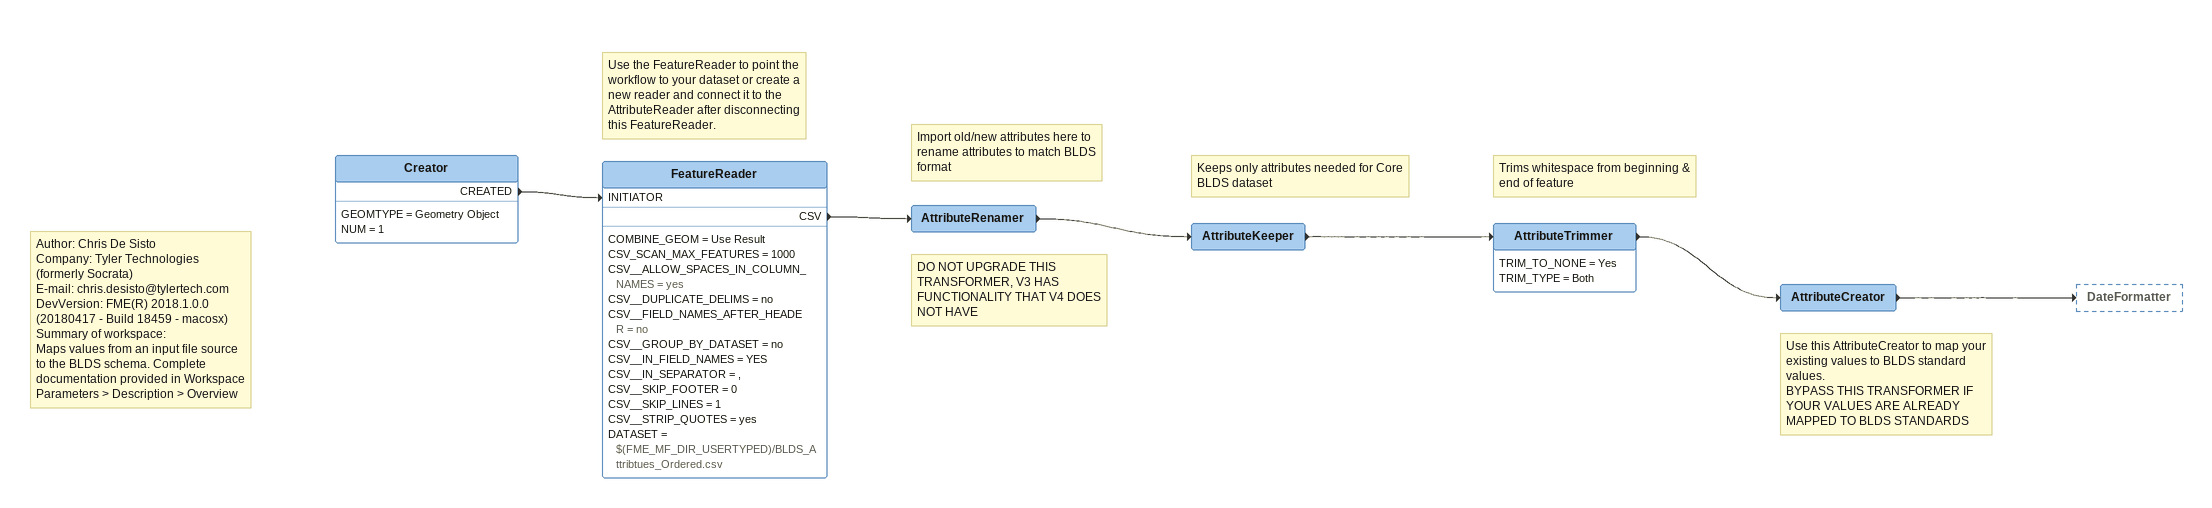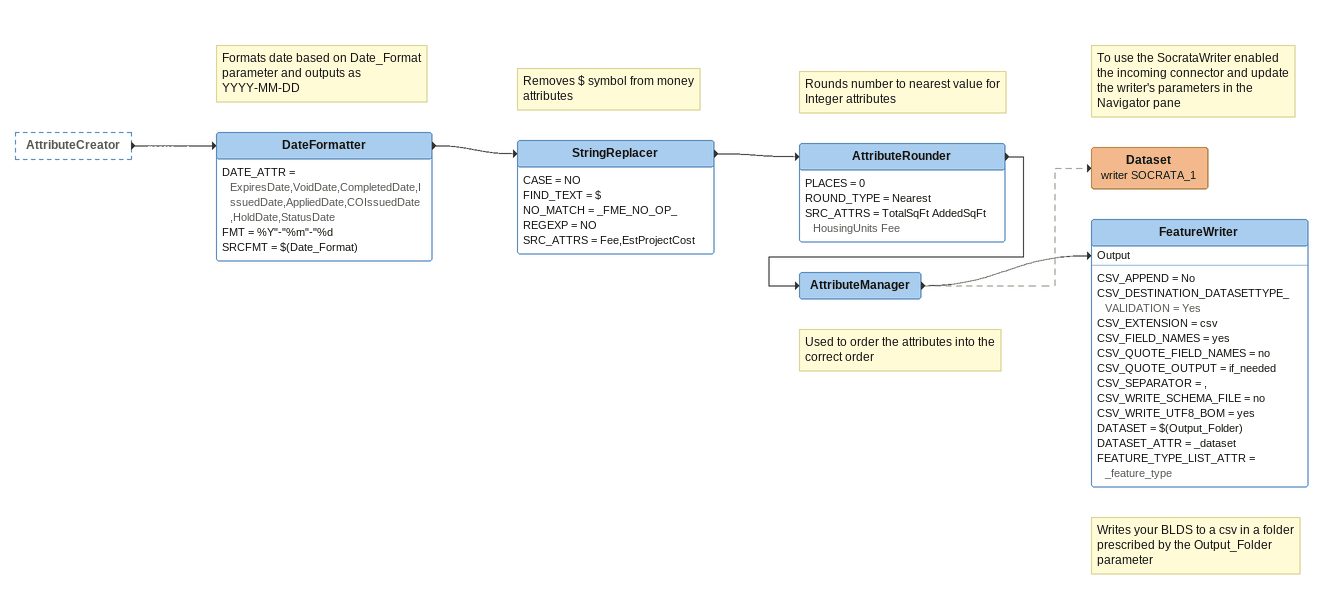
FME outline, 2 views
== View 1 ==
Note: Author: Chris De Sisto / Company: Tyler Technologies (formerly Socrata) / E-mail: chris.desisto@tylertech.com / DevVersion: FME(R) 2018.1.0.0 (20180417 - Build 18459 - macosx) / Summary of workspace: / Maps values from an input file source to the BLDS schema. Complete documentation provided in Workspace Parameters > Description > Overview
Creator
    GEOMTYPE = Geometry Object
    NUM = 1
    CREATED -> FeatureReader [INITIATOR]
Note: Use the FeatureReader to point the workflow to your dataset or create a new reader and connect it to the AttributeReader after disconnecting this FeatureReader.
FeatureReader
    COMBINE_GEOM = Use Result
    CSV_SCAN_MAX_FEATURES = 1000
    CSV__ALLOW_SPACES_IN_COLUMN_NAMES = yes
    CSV__DUPLICATE_DELIMS = no
    CSV__FIELD_NAMES_AFTER_HEADER = no
    CSV__GROUP_BY_DATASET = no
    CSV__IN_FIELD_NAMES = YES
    CSV__IN_SEPARATOR = ,
    CSV__SKIP_FOOTER = 0
    CSV__SKIP_LINES = 1
    CSV__STRIP_QUOTES = yes
    DATASET = $(FME_MF_DIR_USERTYPED)/BLDS_Attribtues_Ordered.csv
    CSV -> AttributeRenamer
Note: Import old/new attributes here to rename attributes to match BLDS format
Note: DO NOT UPGRADE THIS TRANSFORMER, V3 HAS FUNCTIONALITY THAT V4 DOES NOT HAVE
AttributeRenamer
    -> AttributeKeeper
Note: Keeps only attributes needed for Core BLDS dataset
AttributeKeeper
    -> AttributeTrimmer
Note: Trims whitespace from beginning & end of feature
AttributeTrimmer
    TRIM_TO_NONE = Yes
    TRIM_TYPE = Both
    -> AttributeCreator
Note: Use this AttributeCreator to map your existing values to BLDS standard values. / BYPASS THIS TRANSFORMER IF YOUR VALUES ARE ALREADY MAPPED TO BLDS STANDARDS
AttributeCreator
    -> DateFormatter

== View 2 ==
AttributeCreator [outside]
    -> DateFormatter
Note: Formats date based on Date_Format parameter and outputs as YYYY-MM-DD
DateFormatter
    DATE_ATTR = ExpiresDate,VoidDate,CompletedDate,IssuedDate,AppliedDate,COIssuedDate,HoldDate,StatusDate
    FMT = %Y"-"%m"-"%d
    SRCFMT = $(Date_Format)
    -> StringReplacer
Note: Removes $ symbol from money attributes
StringReplacer
    CASE = NO
    FIND_TEXT = $
    NO_MATCH = _FME_NO_OP_
    REGEXP = NO
    SRC_ATTRS = Fee,EstProjectCost
    -> AttributeRounder
Note: Rounds number to nearest value for Integer attributes
AttributeRounder
    PLACES = 0
    ROUND_TYPE = Nearest
    SRC_ATTRS = TotalSqFt AddedSqFt HousingUnits Fee
    -> AttributeManager
Note: Used to order the attributes into the correct order
AttributeManager
    -> FeatureWriter [Output]
    -> Dataset (writer SOCRATA_1) [off]
Note: To use the SocrataWriter enabled the incoming connector and update the writer's parameters in the Navigator pane
Dataset (writer SOCRATA_1)
Note: Writes your BLDS to a csv in a folder prescribed by the Output_Folder parameter
FeatureWriter
    CSV_APPEND = No
    CSV_DESTINATION_DATASETTYPE_VALIDATION = Yes
    CSV_EXTENSION = csv
    CSV_FIELD_NAMES = yes
    CSV_QUOTE_FIELD_NAMES = no
    CSV_QUOTE_OUTPUT = if_needed
    CSV_SEPARATOR = ,
    CSV_WRITE_SCHEMA_FILE = no
    CSV_WRITE_UTF8_BOM = yes
    DATASET = $(Output_Folder)
    DATASET_ATTR = _dataset
    FEATURE_TYPE_LIST_ATTR = _feature_type
